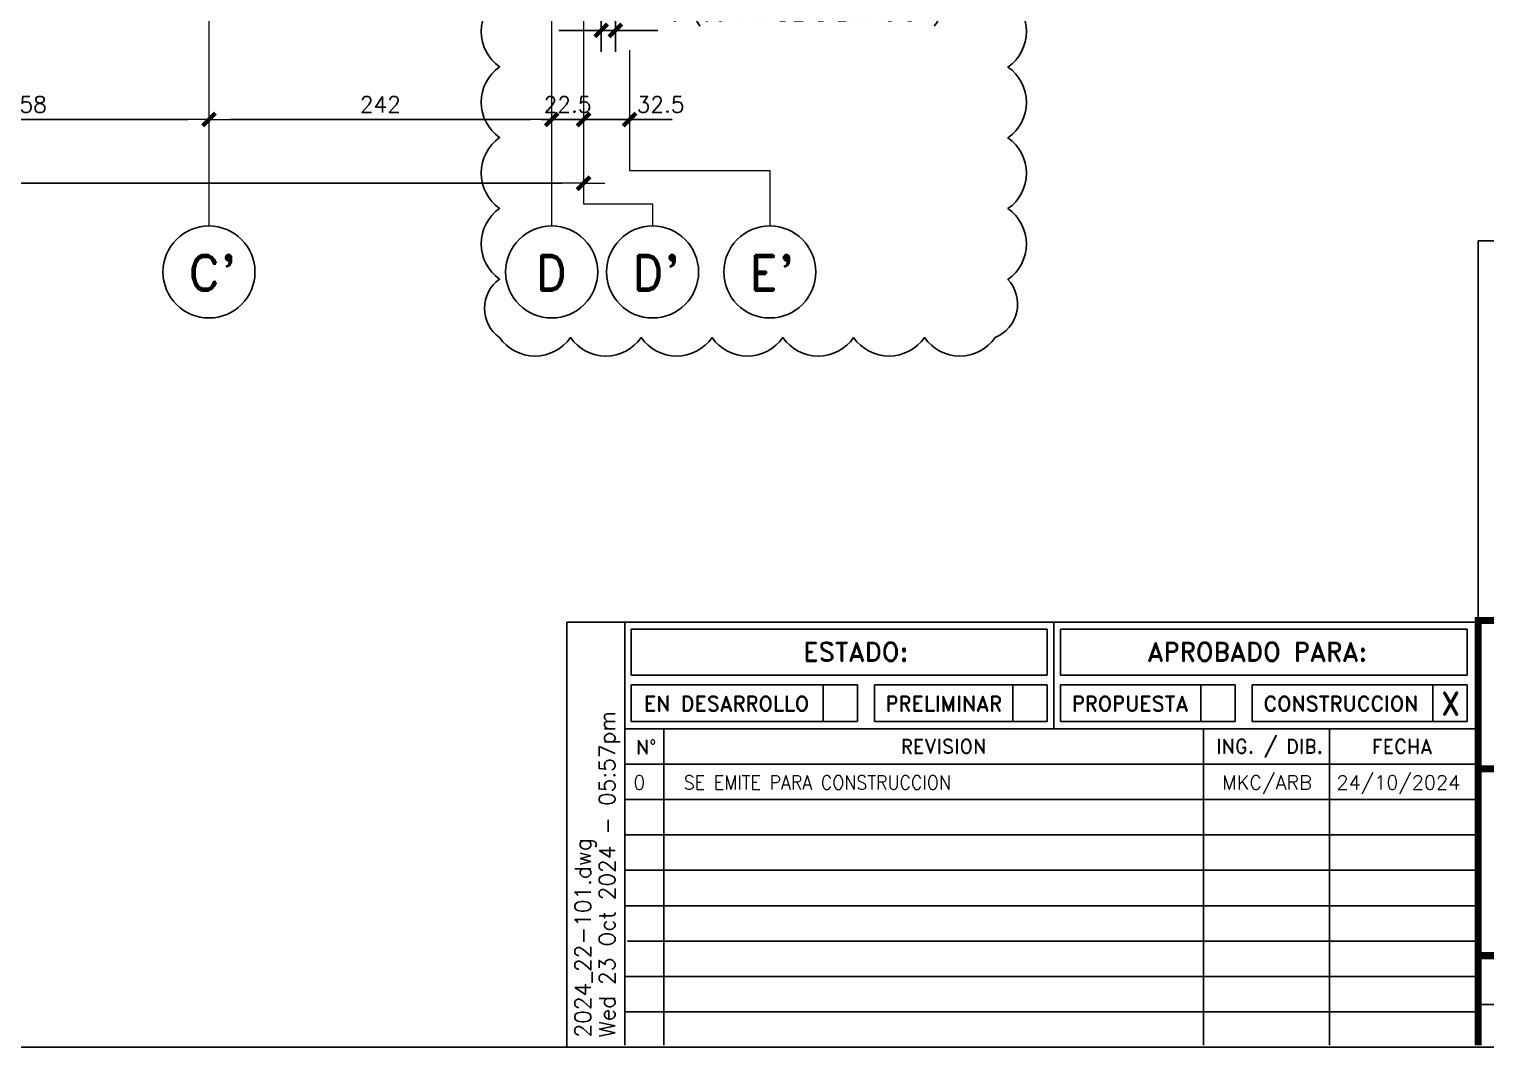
# Model space of a CAD drawing. Extents: x -58 to 5689, y 67 to 4123.
# Drawn here: x 3866 to 4895, y 67 to 787 of the extents above; entities that cross this region are included whole.
import ezdxf
from ezdxf.enums import TextEntityAlignment as Align

# ---------------------------------------------------------------- set-up
doc = ezdxf.new("R2010")
doc.units = 0
doc.header["$LTSCALE"] = 30
doc.header["$MEASUREMENT"] = 0
doc.linetypes.add('EJES', pattern=[12.5, 10, -1, 0.5, -1])
doc.layers.get('0').update_dxf_attribs({"linetype": 'CONTINUOUS'})
for name, color, linetype in [('FORMATO', 7, 'CONTINUOUS'), ('RLA-FORMATO', 7, 'CONTINUOUS'), ('RLE-COTAS1', 2, 'CONTINUOUS'), ('RLE-FIRMA REVISOR', 7, 'CONTINUOUS'), ('RLE-REVISION 0', 1, 'CONTINUOUS')]:
    doc.layers.add(name, color=color, linetype=linetype)
for name, color, linetype, lineweight in [('RLE-COTAS', 2, 'CONTINUOUS', 9), ('RLE-EJE', 3, 'CONTINUOUS', 25), ('RLE-EJES', 1, 'EJES', 15)]:
    doc.layers.add(name, color=color, linetype=linetype, lineweight=lineweight)
doc.styles.add('ROMAND', font='romand', dxfattribs={"height": 31.5})
doc.styles.add('ROMANS', font='romans.shx', dxfattribs={"height": 11.25})
doc.dimstyles.new('ING-50', dxfattribs={"dimscale": 50, "dimtxt": 0.27, "dimasz": 0.3, "dimexe": 0, "dimexo": 0, "dimgap": 0.1, "dimtad": 1, "dimdec": 1, "dimzin": 12, "dimdsep": 46, "dimtxsty": 'ROMANS', "dimblk": 'TICK1', "dimblk1": 'TICK1', "dimblk2": 'TICK1', "dimcen": 0.09, "dimclrd": 2, "dimclre": 1, "dimclrt": 3, "dimadec": 0, "dimazin": 0, "dimtfac": 1, "dimtdec": 0, "dimtix": 1, "dimtmove": 2, "dimatfit": 3, "dimldrblk": 'TICK1', "dimfxl": 0, "dimfxlon": 1, "dimtolj": 1, "dimtzin": 0, "dimarcsym": 0})
doc.dimstyles.new('ING50', dxfattribs={"dimscale": 50, "dimtxt": 0.27, "dimasz": 0.3, "dimexe": 0, "dimexo": 0, "dimgap": 0.1, "dimtad": 1, "dimdec": 1, "dimzin": 12, "dimdsep": 46, "dimtxsty": 'ROMANS', "dimblk": 'TICK1', "dimblk1": 'TICK1', "dimblk2": 'TICK1', "dimcen": 0.09, "dimclrd": 2, "dimclre": 1, "dimclrt": 3, "dimadec": 0, "dimazin": 0, "dimtfac": 1, "dimtdec": 0, "dimtix": 1, "dimtmove": 2, "dimatfit": 3, "dimldrblk": 'TICK1', "dimfxl": 0, "dimfxlon": 1, "dimtolj": 1, "dimtzin": 0, "dimarcsym": 0})

# ---------------------------------------------------------------- blocks, each defined once
blk = doc.blocks.new('viñeta-rl')
at = {"layer": 'RLA-FORMATO', "color": 2, "linetype": 'Continuous'}
for p, q in [((-797.5, 298.8), (-1441, 298.8)), ((-1441, 298.8), (-1441, -1.2)), ((-1400, 298.8), (-1400, 0)), ((-1395.5, 293.8), (-1395.5, 261.3)), ((-1101.9, 293.8), (-1395.5, 293.8)), ((-1101.9, 293.8), (-1101.9, 261.3)), ((-805.2, 293.8), (-1092.3, 293.8)), ((-1092.3, 293.8), (-1092.3, 261.3)), ((-805.2, 293.8), (-805.2, 261.3)), ((-1101.9, 261.3), (-1395.5, 261.3)), ((-805.2, 261.3), (-1092.3, 261.3)), ((-1395.5, 254.6), (-1395.5, 228.6)), ((-1235.8, 254.6), (-1395.5, 254.6)), ((-1223.8, 254.6), (-1223.8, 228.6)), ((-1101.9, 254.6), (-1223.8, 254.6)), ((-969, 254.6), (-1092.3, 254.6)), ((-805.2, 254.6), (-957, 254.6)), ((-1235.8, 228.6), (-1395.5, 228.6)), ((-1101.9, 228.6), (-1223.8, 228.6)), ((-969, 228.6), (-1092.3, 228.6)), ((-805.2, 228.6), (-957, 228.6)), ((-797.5, 223.6), (-1400, 223.6)), ((-1372.5, 223.6), (-1372.5, 0)), ((-991.5, 223.6), (-991.5, 0)), ((-902.5, 223.6), (-902.5, 0)), ((-797.5, 198.6), (-1400, 198.6)), ((-797.5, 173.6), (-1400, 173.6)), ((-797.5, 148.6), (-1400, 148.6)), ((-797.5, 123.6), (-1400, 123.6)), ((-797.5, 98.6), (-1400, 98.6)), ((-795.7, 73.6), (-1398.2, 73.6)), ((-797.5, 48.6), (-1400, 48.6)), ((-797.5, 23.6), (-1400, 23.6)), ((-797.5, 28.8), (-300, 28.8))]:
    blk.add_line(p, q, dxfattribs=at)
at = {"layer": 'RLA-FORMATO', "color": 3}
blk.add_line((-1097.1, 223.6), (-1097.1, 298.8), dxfattribs=at)
at = {"layer": 'RLA-FORMATO', "color": 2}
for p, q in [((-1260, 254.6), (-1260, 228.6)), ((-1235.8, 254.6), (-1235.8, 228.6)), ((-1126.1, 254.6), (-1126.1, 228.6)), ((-1101.9, 254.6), (-1101.9, 228.6)), ((-1092.3, 254.6), (-1092.3, 228.6)), ((-993.2, 254.6), (-993.2, 228.6)), ((-969, 254.6), (-969, 228.6)), ((-957, 254.6), (-957, 228.6)), ((-829.4, 254.6), (-829.4, 228.6)), ((-805.2, 254.6), (-805.2, 228.6))]:
    blk.add_line(p, q, dxfattribs=at)
at = {"layer": 'RLA-FORMATO', "color": 5, "const_width": 5}
for points in [[(0, 300), (-797.5, 300), (-797.5, 0)], [(0, 195.3), (-797.5, 195.3)], [(0, 63.3), (-797.5, 63.3)]]:
    blk.add_lwpolyline(points, dxfattribs=at)
at = {"layer": 'RLA-FORMATO', "color": 5, "style": 'ROMAND'}
for s, height, p in [('ESTADO:', 13.33, (-1236.9, 277.9)), ('APROBADO PARA:', 13.333, (-953.4, 277.9))]:
    blk.add_text(s, height=height, dxfattribs=at).set_placement(p, align=Align.MIDDLE)
at = {"layer": 'RLA-FORMATO', "color": 4, "style": 'ROMAND'}
for s, height, p in [('EN DESARROLLO', 10.667, (-1328.2, 241.3)), ('PRELIMINAR', 10.67, (-1174.7, 241.3)), ('PROPUESTA', 10.67, (-1043.1, 241.3)), ('CONSTRUCCION', 10.667, (-894.3, 241.3))]:
    blk.add_text(s, height=height, dxfattribs=at).set_placement(p, align=Align.MIDDLE)
at = {"layer": 'RLA-FORMATO', "color": 3, "linetype": 'Continuous', "style": 'ROMAND'}
for s, p in [('REVISION', (-1175, 211.1)), ('ING.', (-969, 211.1)), ('/', (-944, 211.1)), ('DIB.', (-920, 211.1)), ('FECHA', (-851.2, 211.1))]:
    blk.add_text(s, height=10, dxfattribs=at).set_placement(p, align=Align.MIDDLE)
blk.add_text('N%%D', height=10, dxfattribs=at).set_placement((-1385, 202.6), align=Align.BOTTOM_CENTER)
at = {"layer": 'RLA-FORMATO', "color": 4, "style": 'ROMAND'}
for tag, p in [('DESAR', (-1255.8, 233.3)), ('PRELIM', (-1123.1, 233.3)), ('PROP', (-989.6, 233.3)), ('CONST', (-823.7, 233.3))]:
    blk.add_attdef(tag, p, '', height=16, dxfattribs=at)
at = {"layer": 'RLA-FORMATO', "color": 2, "style": 'ROMANS'}
for tag, p, height in [('REVNO1', (-1394.1, 180.6), 10), ('DETNO1', (-1358.4, 180.6), 10), ('FECHA1', (-880.5, 180.6), 10), ('REVNO2', (-1394.1, 155.6), 10), ('DETNO2', (-1358.4, 155.6), 10), ('FECHA2', (-880.5, 155.6), 10), ('REVNO3', (-1394.1, 130.6), 10), ('DETNO3', (-1358.4, 130.6), 10), ('FECHA3', (-880.5, 130.6), 10), ('REVNO4', (-1394.1, 105.6), 10), ('DETNO4', (-1358.4, 105.6), 10), ('FECHA4', (-880.5, 105.6), 10), ('REVNO5', (-1394.1, 80.6), 11.2), ('DETNO5', (-1358.4, 80.6), 10), ('FECHA5', (-880.5, 80.6), 10), ('REVNO6', (-1392.3, 55.6), 10), ('DETNO6', (-1356.6, 55.6), 10), ('FECHA6', (-878.7, 55.6), 10), ('INGENIERO', (-741.1, 33.4), 10), ('DIBUJANTE', (-571.6, 33.4), 10), ('REVNO7', (-1394.1, 30.6), 10), ('DETNO7', (-1358.4, 30.6), 10), ('FECHA7', (-880.5, 30.6), 10), ('REVNO8', (-1394.1, 8.6), 10), ('DETNO8', (-1358.4, 8.6), 10), ('FECHA8', (-880.5, 8.6), 10), ('PROYECTISTA', (-740.9, 4.8), 10), ('INGENIERO', (-568.6, 4.6), 10)]:
    blk.add_attdef(tag, p, '', height=height, dxfattribs=at)
for tag, p in [('PERSNO1', (-946.6, 180.6)), ('PERSNO2', (-946.6, 155.6)), ('PERSNO3', (-946.6, 130.6)), ('PERSNO4', (-946.6, 105.6)), ('PERSNO5', (-946.6, 80.6)), ('PERSNO6', (-946.6, 55.6)), ('PERSNO7', (-946.6, 30.6)), ('PERSNO8', (-946.6, 8.6))]:
    blk.add_attdef(tag, text='', height=10, dxfattribs=at).set_placement(p, align=Align.CENTER)
at = {"layer": 'RLA-FORMATO', "color": 5, "style": 'ROMAND'}
blk.add_attdef('PROYECTO', text='', height=16.9, dxfattribs=at).set_placement((-289.2, 165), align=Align.MIDDLE)
for tag, p in [('TITULO1', (-568, 108.2)), ('TITULO2', (-568, 74.2))]:
    blk.add_attdef(tag, p, '', height=20, dxfattribs=at)
at = {"layer": 'RLA-FORMATO', "color": 2, "style": 'ROMANS'}
for tag, p in [('NOMARCH', (-1424, 5.5)), ('FECHA', (-1406.9, 5.5))]:
    blk.add_attdef(tag, p, '', height=11.2, rotation=90, dxfattribs=at)
at = {"layer": 'RLA-FORMATO', "color": 5, "style": 'ROMAND', "width": 0.967839}
blk.add_attdef('NUMERO', text='', height=24, dxfattribs=at).set_placement((-290.3, 13.3), (-62.4, 13.3), align=Align.FIT)
at = {"layer": 'RLA-FORMATO', "color": 5, "style": 'ROMAND', "flags": 12}
blk.add_attdef('REVISION', text='', height=24, dxfattribs=at).set_placement((-24.5, 25.3), align=Align.MIDDLE)
blk = doc.blocks.new('TICK1')
at = {"color": 2}
for points in [[(0, 0), (-1, 0)], [(0, 0), (1, 0)]]:
    blk.add_lwpolyline(points, dxfattribs=at)
at = {"color": 2, "const_width": 0.2}
blk.add_lwpolyline([(-0.3, -0.3), (0.3, 0.3)], dxfattribs=at)
blk = doc.blocks.new('*D59')
at = {"layer": 'RLE-COTAS', "color": 2, "lineweight": -2, "transparency": 16777216}
blk.add_line((1125.2, 678.1), (4242.7, 678.1), dxfattribs=at)
at = {"layer": 'RLE-COTAS', "color": 2, "lineweight": -2, "transparency": 16777216, "xscale": 15, "yscale": 15, "zscale": 15, "rotation": 180}
blk.add_blockref('TICK1', (1110.2, 678.1), dxfattribs=at)
at = {"layer": 'RLE-COTAS', "color": 2, "lineweight": -2, "transparency": 16777216, "xscale": 15, "yscale": 15, "zscale": 15}
blk.add_blockref('TICK1', (4257.7, 678.1), dxfattribs=at)
at = {"layer": 'RLE-COTAS', "color": 3, "transparency": 16777216, "insert": (2683.9, 688.7), "char_height": 11.25, "width": 61.027, "attachment_point": 5, "style": 'ROMANS'}
blk.add_mtext('\\A1;3147.5', dxfattribs=at)
blk = doc.blocks.new('*D66')
at = {"layer": 'RLE-COTAS', "color": 2, "lineweight": -2, "transparency": 16777216}
blk.add_line((3750.2, 723.1), (3978.2, 723.1), dxfattribs=at)
at = {"layer": 'RLE-COTAS', "color": 2, "lineweight": -2, "transparency": 16777216, "xscale": 15, "yscale": 15, "zscale": 15, "rotation": 180}
blk.add_blockref('TICK1', (3735.2, 723.1), dxfattribs=at)
at = {"layer": 'RLE-COTAS', "color": 2, "lineweight": -2, "transparency": 16777216, "xscale": 15, "yscale": 15, "zscale": 15}
blk.add_blockref('TICK1', (3993.2, 723.1), dxfattribs=at)
at = {"layer": 'RLE-COTAS', "color": 3, "transparency": 16777216, "insert": (3864.2, 733.7), "char_height": 11.25, "width": 33.226, "attachment_point": 5, "style": 'ROMANS'}
blk.add_mtext('\\A1;258', dxfattribs=at)
blk = doc.blocks.new('*D67')
at = {"layer": 'RLE-COTAS', "color": 2, "lineweight": -2, "transparency": 16777216}
blk.add_line((4008.2, 723.1), (4220.2, 723.1), dxfattribs=at)
at = {"layer": 'RLE-COTAS', "color": 2, "lineweight": -2, "transparency": 16777216, "xscale": 15, "yscale": 15, "zscale": 15, "rotation": 180}
blk.add_blockref('TICK1', (3993.2, 723.1), dxfattribs=at)
at = {"layer": 'RLE-COTAS', "color": 2, "lineweight": -2, "transparency": 16777216, "xscale": 15, "yscale": 15, "zscale": 15}
blk.add_blockref('TICK1', (4235.2, 723.1), dxfattribs=at)
at = {"layer": 'RLE-COTAS', "color": 3, "transparency": 16777216, "insert": (4114.2, 733.7), "char_height": 11.25, "width": 33.226, "attachment_point": 5, "style": 'ROMANS'}
blk.add_mtext('\\A1;242', dxfattribs=at)
blk = doc.blocks.new('*D68')
at = {"layer": 'RLE-COTAS', "color": 2, "lineweight": -2, "transparency": 16777216}
for p, q in [((4220.2, 723.1), (4205.2, 723.1)), ((4235.2, 723.1), (4257.7, 723.1)), ((4272.7, 723.1), (4287.7, 723.1))]:
    blk.add_line(p, q, dxfattribs=at)
at = {"layer": 'RLE-COTAS', "color": 2, "lineweight": -2, "transparency": 16777216, "xscale": 15, "yscale": 15, "zscale": 15}
blk.add_blockref('TICK1', (4235.2, 723.1), dxfattribs=at)
at = {"layer": 'RLE-COTAS', "color": 2, "lineweight": -2, "transparency": 16777216, "xscale": 15, "yscale": 15, "zscale": 15, "rotation": 180}
blk.add_blockref('TICK1', (4257.7, 723.1), dxfattribs=at)
at = {"layer": 'RLE-COTAS', "color": 3, "transparency": 16777216, "insert": (4246.4, 733.7), "char_height": 11.25, "width": 38.877, "attachment_point": 5, "style": 'ROMANS'}
blk.add_mtext('\\A1;22.5', dxfattribs=at)
blk = doc.blocks.new('*D95')
at = {"layer": 'RLE-COTAS1', "color": 1, "lineweight": -2, "transparency": 16777216}
for p, q in [((4270.2, 906), (4270.2, 771)), ((4280.2, 906), (4280.2, 771))]:
    blk.add_line(p, q, dxfattribs=at)
at = {"layer": 'RLE-COTAS1', "color": 2, "lineweight": -2, "transparency": 16777216}
for p, q in [((4255.2, 786), (4240.2, 786)), ((4270.2, 786), (4280.2, 786)), ((4295.2, 786), (4310.2, 786))]:
    blk.add_line(p, q, dxfattribs=at)
at = {"layer": 'RLE-COTAS1', "color": 2, "lineweight": -2, "transparency": 16777216, "xscale": 15, "yscale": 15, "zscale": 15}
blk.add_blockref('TICK1', (4270.2, 786), dxfattribs=at)
at = {"layer": 'RLE-COTAS1', "color": 2, "lineweight": -2, "transparency": 16777216, "xscale": 15, "yscale": 15, "zscale": 15, "rotation": 180}
blk.add_blockref('TICK1', (4280.2, 786), dxfattribs=at)
at = {"layer": 'RLE-COTAS1', "color": 3, "transparency": 16777216, "insert": (4409.2, 796.6), "char_height": 11.25, "attachment_point": 5, "style": 'ROMANS'}
blk.add_mtext('\\A1;10 (JUNTA DE DILATACION)', dxfattribs=at)
blk = doc.blocks.new('*D96')
at = {"color": 2, "lineweight": -2, "transparency": 16777216}
for p, q in [((4242.7, 723.1), (4227.7, 723.1)), ((4257.7, 723.1), (4290.2, 723.1)), ((4305.2, 723.1), (4320.2, 723.1))]:
    blk.add_line(p, q, dxfattribs=at)
at = {"color": 2, "lineweight": -2, "transparency": 16777216, "xscale": 15, "yscale": 15, "zscale": 15}
blk.add_blockref('TICK1', (4257.7, 723.1), dxfattribs=at)
at = {"color": 2, "lineweight": -2, "transparency": 16777216, "xscale": 15, "yscale": 15, "zscale": 15, "rotation": 180}
blk.add_blockref('TICK1', (4290.2, 723.1), dxfattribs=at)
at = {"color": 3, "transparency": 16777216, "insert": (4312.1, 733.7), "char_height": 11.25, "attachment_point": 5, "style": 'ROMANS'}
blk.add_mtext('\\A1;32.5', dxfattribs=at)

msp = doc.modelspace()

# ---------------------------------------------------------------- linework, layer by layer
at = {"layer": 'RLA-FORMATO', "color": 6, "linetype": 'Continuous'}
msp.add_lwpolyline([(-58.1, 4123.098), (-58.1, 68.098), (5686.9, 68.098), (5686.9, 4123.098)], close=True, dxfattribs=at)
at = {"layer": 'RLE-EJE'}
for centre in [(3993.199, 615.433), (4235.199, 615.433), (4306.45, 615.433), (4389.254, 615.433)]:
    msp.add_circle(centre, 32.5, dxfattribs=at)
at = {"layer": 'RLE-EJES', "linetype": 'EJES', "lineweight": 9}
for p, q in [((3993.199, 3152.933), (3993.199, 647.933)), ((4235.199, 3152.933), (4235.199, 647.933)), ((4257.699, 3136.963), (4257.699, 663.583)), ((4290.199, 3022.019), (4290.199, 687.115)), ((4290.199, 687.115), (4389.254, 687.115)), ((4389.254, 687.115), (4389.254, 647.933)), ((4257.699, 663.583), (4306.45, 663.583)), ((4306.45, 663.583), (4306.45, 647.933))]:
    msp.add_line(p, q, dxfattribs=at)
at = {"layer": 'RLE-FIRMA REVISOR', "color": 2, "linetype": 'Continuous'}
for q in [(4889.4, 369.32), (5288.151, 637.416)]:
    msp.add_line((4889.4, 637.416), q, dxfattribs=at)
at = {"layer": 'RLE-REVISION 0'}
msp.add_lwpolyline([(4198.44, 810.326, 0.52056705), (4198.44, 760.326, 0.52056705), (4198.44, 710.326, 0.52056705), (4198.44, 660.326, 0.52056705), (4198.44, 610.326, 0.52056705), (4198.44, 569.109, 0.52056705), (4248.44, 569.109, 0.52056705), (4298.44, 569.109, 0.52056705), (4348.44, 569.109, 0.52056705), (4398.44, 569.109, 0.52056705), (4448.44, 569.109, 0.52056705), (4498.44, 569.109, 0.52056705), (4548.44, 569.109, 0.52056705), (4557.404, 610.144, 0.52056705), (4557.404, 660.144, 0.52056705), (4557.404, 710.144, 0.52056705), (4557.404, 760.144, 0.52056705), (4557.404, 810.144, 0.52056705)], format="xyb", dxfattribs=at)

# ---------------------------------------------------------------- block references
at = {"layer": 'RLA-FORMATO'}
ref = msp.add_blockref('viñeta-rl', (5686.902, 69.319), dxfattribs=dict(at, xscale=1.00001000010004, yscale=1.00001000010004, zscale=1.00001000010004))
ref.add_attrib('NOMARCH', '2024_22-101.dwg', (4262.846, 74.847), dxfattribs={"layer": '0', "color": 2, "height": 11.25011, "rotation": 90, "style": 'ROMANS'})
ref.add_attrib('FECHA', 'Wed 23 Oct 2024 - 05:57pm', (4279.941, 74.847), dxfattribs={"layer": '0', "color": 2, "height": 11.25011, "rotation": 90, "style": 'ROMANS'})
ref.add_attrib('CONST', 'X', (4863.157, 302.584), dxfattribs={"layer": 'FORMATO', "color": 4, "height": 16, "style": 'ROMAND'})
ref.add_attrib('REVNO1', '0', (4292.808, 249.969), dxfattribs={"layer": 'FORMATO', "color": 2, "height": 10, "style": 'ROMANS'})
ref.add_attrib('DETNO1', 'SE EMITE PARA CONSTRUCCION', (4328.488, 249.969), dxfattribs={"layer": 'FORMATO', "color": 2, "height": 10.0001, "style": 'ROMANS', "width": 0.9})
ref.add_attrib('PERSNO1', 'MKC/ARB', dxfattribs={"layer": 'FORMATO', "color": 2, "height": 10.0001, "style": 'ROMANS'}).set_placement((4740.284, 249.969), align=Align.CENTER)
ref.add_attrib('FECHA1', '24/10/2024', (4789.4, 249.969), dxfattribs={"layer": 'FORMATO', "color": 2, "height": 10.0001, "style": 'ROMANS'})

# ---------------------------------------------------------------- texts
at = {"layer": 'RLE-EJE', "color": 5, "lineweight": 9, "char_height": 25, "width": 1, "attachment_point": 1, "style": 'ROMAND'}
for s, insert in [("C'", (3978.655, 627.319)), ('D', (4223.63, 627.319)), ("D'", (4291.906, 627.319)), ("E'", (4374.71, 627.319))]:
    msp.add_mtext(s, dxfattribs=dict(at, insert=insert))

# ---------------------------------------------------------------- dimensions: what is measured, and where the dimension line sits
dim = msp.add_linear_dim(base=(4290.199, 723.054), p1=(4257.699, 723.054), p2=(4290.199, 723.054), dimstyle='ING50')
dim.commit()
dim.dimension.update_dxf_attribs({"geometry": '*D96', "text_midpoint": (4312.108, 733.679), "dimtype": 160})
at = {"layer": 'RLE-COTAS'}
for base, p1, p2, picture, middle in [((3993.199, 723.054), (3735.199, 728.054), (3993.199, 728.054), '*D66', (3864.199, 733.679)), ((4235.199, 723.054), (3993.199, 728.054), (4235.199, 728.054), '*D67', (4114.199, 733.679)), ((4257.699, 723.054), (4235.199, 728.054), (4257.699, 728.054), '*D68', (4246.449, 733.679)), ((4257.699, 678.054), (1110.199, 683.054), (4257.699, 683.054), '*D59', (2683.949, 688.679))]:
    dim = msp.add_linear_dim(base=base, p1=p1, p2=p2, dimstyle='ING-50', override={"dimexe": 0, "dimexo": 0, "dimdec": 1, "dimfxl": 0, "dimfxlon": 1}, dxfattribs=at)
    dim.commit()
    dim.dimension.update_dxf_attribs({"geometry": picture, "text_midpoint": middle})
at = {"layer": 'RLE-COTAS1'}
dim = msp.add_linear_dim(base=(4280.199, 785.974), p1=(4270.199, 1206.363), p2=(4280.199, 1206.363), text='<> (JUNTA DE DILATACION)', dimstyle='ING-50', override={"dimexe": 0.3, "dimfxl": 2.4}, dxfattribs=at)
dim.commit()
dim.dimension.update_dxf_attribs({"geometry": '*D95', "text_midpoint": (4409.176, 796.599), "dimtype": 160})

doc.saveas('drawing.dxf')
